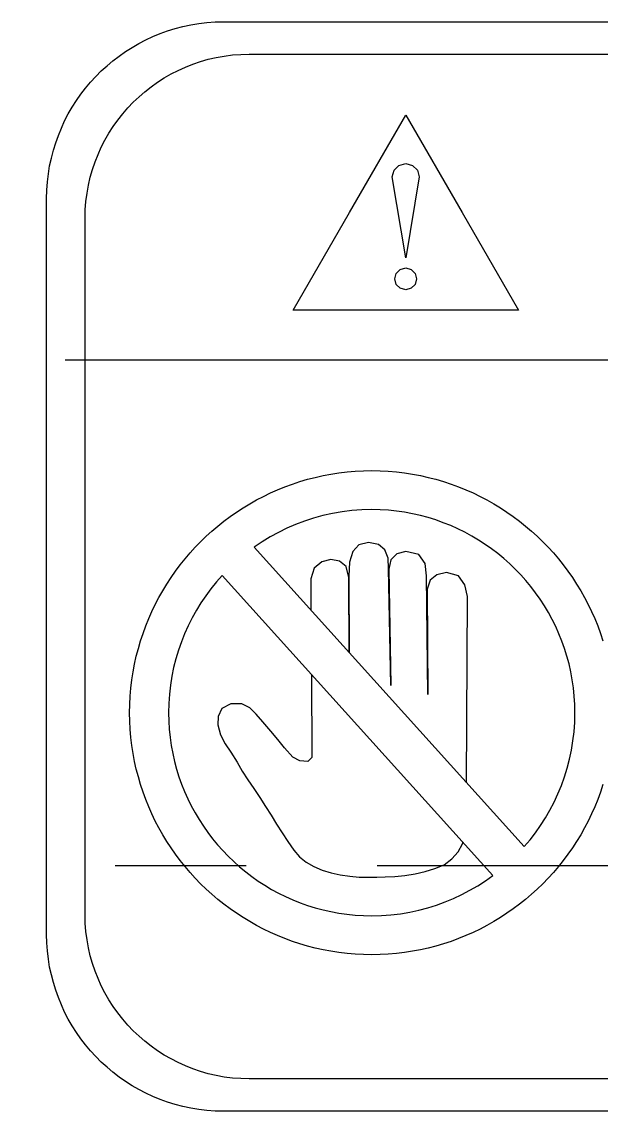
# Model space of a CAD drawing. Extents: x 21279 to 21873, y -1659 to -1239.
# Drawn here: x 21374.6 to 21382.34, y -1500.89 to -1486.32 of the extents above; entities that cross this region are included whole.
import ezdxf

# ---------------------------------------------------------------- set-up
doc = ezdxf.new("R2010")
doc.units = 0
doc.header["$LTSCALE"] = 7
doc.header["$MEASUREMENT"] = 0
doc.linetypes.add('CENTER', pattern=[2, 1.25, -0.25, 0.25, -0.25])
doc.layers.add('CL', color=1, linetype='CENTER')
doc.layers.add('D', color=2, linetype='CONTINUOUS')

msp = doc.modelspace()

# ---------------------------------------------------------------- linework, layer by layer
at = {"layer": 'CL'}
msp.add_line((21309.346, -1497.604), (21619.661, -1497.604), dxfattribs=at)
at = {"layer": 'D', "color": 1, "linetype": 'Continuous'}
for p, q in [((21376.546, -1486.441), (21376.647, -1486.41)), ((21376.647, -1486.41), (21376.75, -1486.383)), ((21376.75, -1486.383), (21376.855, -1486.361)), ((21376.855, -1486.361), (21376.962, -1486.343)), ((21376.962, -1486.343), (21377.07, -1486.331)), ((21377.07, -1486.331), (21377.179, -1486.323)), ((21377.179, -1486.323), (21377.29, -1486.32)), ((21377.29, -1486.32), (21389.889, -1486.32)), ((21376.161, -1486.61), (21376.254, -1486.561)), ((21376.254, -1486.561), (21376.349, -1486.517)), ((21376.349, -1486.517), (21376.446, -1486.477)), ((21376.446, -1486.477), (21376.546, -1486.441)), ((21375.983, -1486.718), (21376.071, -1486.662)), ((21376.071, -1486.662), (21376.161, -1486.61)), ((21375.736, -1486.908), (21375.815, -1486.841)), ((21375.815, -1486.841), (21375.897, -1486.778)), ((21375.897, -1486.778), (21375.983, -1486.718)), ((21376.883, -1486.886), (21376.985, -1486.852)), ((21376.985, -1486.852), (21377.088, -1486.822)), ((21377.088, -1486.822), (21377.194, -1486.797)), ((21377.194, -1486.797), (21377.302, -1486.778)), ((21377.302, -1486.778), (21377.411, -1486.764)), ((21377.411, -1486.764), (21377.522, -1486.756)), ((21377.522, -1486.756), (21377.635, -1486.753)), ((21377.635, -1486.753), (21389.544, -1486.753)), ((21375.586, -1487.051), (21375.659, -1486.978)), ((21375.659, -1486.978), (21375.736, -1486.908)), ((21376.592, -1487.018), (21376.686, -1486.97)), ((21376.686, -1486.97), (21376.783, -1486.926)), ((21376.783, -1486.926), (21376.883, -1486.886)), ((21375.449, -1487.207), (21375.515, -1487.128)), ((21375.515, -1487.128), (21375.586, -1487.051)), ((21376.325, -1487.19), (21376.411, -1487.128)), ((21376.411, -1487.128), (21376.5, -1487.071)), ((21376.5, -1487.071), (21376.592, -1487.018)), ((21375.326, -1487.375), (21375.385, -1487.29)), ((21375.385, -1487.29), (21375.449, -1487.207)), ((21376.163, -1487.324), (21376.242, -1487.255)), ((21376.242, -1487.255), (21376.325, -1487.19)), ((21375.27, -1487.463), (21375.326, -1487.375)), ((21376.014, -1487.473), (21376.086, -1487.397)), ((21376.086, -1487.397), (21376.163, -1487.324)), ((21375.169, -1487.646), (21375.217, -1487.553)), ((21375.217, -1487.553), (21375.27, -1487.463)), ((21375.879, -1487.635), (21375.945, -1487.553)), ((21375.945, -1487.553), (21376.014, -1487.473)), ((21378.975, -1488.871), (21379.728, -1487.567)), ((21379.728, -1487.567), (21380.481, -1488.871)), ((21375.125, -1487.741), (21375.169, -1487.646)), ((21375.761, -1487.81), (21375.818, -1487.721)), ((21375.818, -1487.721), (21375.879, -1487.635)), ((21375.049, -1487.938), (21375.085, -1487.839)), ((21375.085, -1487.839), (21375.125, -1487.741)), ((21375.708, -1487.902), (21375.761, -1487.81)), ((21375.018, -1488.039), (21375.049, -1487.938)), ((21375.615, -1488.094), (21375.659, -1487.997)), ((21375.659, -1487.997), (21375.708, -1487.902)), ((21374.968, -1488.248), (21374.991, -1488.143)), ((21374.991, -1488.143), (21375.018, -1488.039)), ((21375.576, -1488.193), (21375.615, -1488.094)), ((21374.951, -1488.354), (21374.968, -1488.248)), ((21375.512, -1488.399), (21375.541, -1488.295)), ((21375.541, -1488.295), (21375.576, -1488.193)), ((21379.548, -1488.395), (21379.573, -1488.304)), ((21379.573, -1488.304), (21379.637, -1488.24)), ((21379.637, -1488.24), (21379.728, -1488.215)), ((21379.728, -1488.215), (21379.819, -1488.24)), ((21379.819, -1488.24), (21379.884, -1488.304)), ((21379.884, -1488.304), (21379.908, -1488.395)), ((21374.938, -1488.462), (21374.951, -1488.354)), ((21375.487, -1488.505), (21375.512, -1488.399)), ((21379.728, -1489.476), (21379.548, -1488.395)), ((21379.908, -1488.395), (21379.728, -1489.476)), ((21374.928, -1488.683), (21374.931, -1488.572)), ((21374.931, -1488.572), (21374.938, -1488.462)), ((21375.468, -1488.612), (21375.487, -1488.505)), ((21374.928, -1498.525), (21374.928, -1488.683)), ((21375.445, -1488.833), (21375.454, -1488.722)), ((21375.454, -1488.722), (21375.468, -1488.612)), ((21375.442, -1488.945), (21375.445, -1488.833)), ((21378.222, -1490.175), (21378.975, -1488.871)), ((21380.481, -1488.871), (21381.234, -1490.175)), ((21375.442, -1498.263), (21375.442, -1488.945)), ((21379.654, -1489.631), (21379.728, -1489.611)), ((21379.728, -1489.611), (21379.802, -1489.631)), ((21379.582, -1489.758), (21379.602, -1489.684)), ((21379.602, -1489.831), (21379.582, -1489.758)), ((21379.602, -1489.684), (21379.654, -1489.631)), ((21379.802, -1489.631), (21379.854, -1489.684)), ((21379.854, -1489.684), (21379.874, -1489.758)), ((21379.874, -1489.758), (21379.854, -1489.831)), ((21379.654, -1489.884), (21379.602, -1489.831)), ((21379.728, -1489.904), (21379.654, -1489.884)), ((21379.802, -1489.884), (21379.728, -1489.904)), ((21379.854, -1489.831), (21379.802, -1489.884)), ((21379.728, -1490.175), (21378.222, -1490.175)), ((21381.234, -1490.175), (21379.728, -1490.175)), ((21375.178, -1490.842), (21391.982, -1490.842)), ((21378.519, -1492.412), (21378.623, -1492.388)), ((21378.623, -1492.388), (21378.729, -1492.369)), ((21378.729, -1492.369), (21378.836, -1492.352)), ((21378.836, -1492.352), (21378.944, -1492.339)), ((21378.944, -1492.339), (21379.053, -1492.33)), ((21379.053, -1492.33), (21379.163, -1492.324)), ((21379.163, -1492.324), (21379.274, -1492.322)), ((21379.274, -1492.322), (21379.385, -1492.324)), ((21379.385, -1492.324), (21379.495, -1492.33)), ((21379.495, -1492.33), (21379.604, -1492.339)), ((21379.604, -1492.339), (21379.712, -1492.352)), ((21379.712, -1492.352), (21379.819, -1492.369)), ((21379.819, -1492.369), (21379.925, -1492.388)), ((21379.925, -1492.388), (21380.029, -1492.412)), ((21378.114, -1492.538), (21378.213, -1492.502)), ((21378.213, -1492.502), (21378.313, -1492.468)), ((21378.313, -1492.468), (21378.415, -1492.438)), ((21378.415, -1492.438), (21378.519, -1492.412)), ((21380.029, -1492.412), (21380.133, -1492.438)), ((21380.133, -1492.438), (21380.235, -1492.468)), ((21380.235, -1492.468), (21380.335, -1492.502)), ((21380.335, -1492.502), (21380.434, -1492.538)), ((21377.733, -1492.714), (21377.826, -1492.666)), ((21377.826, -1492.666), (21377.92, -1492.62)), ((21377.92, -1492.62), (21378.016, -1492.577)), ((21378.016, -1492.577), (21378.114, -1492.538)), ((21380.434, -1492.538), (21380.532, -1492.577)), ((21380.532, -1492.577), (21380.628, -1492.62)), ((21380.628, -1492.62), (21380.722, -1492.666)), ((21380.722, -1492.666), (21380.814, -1492.714)), ((21377.467, -1492.876), (21377.554, -1492.82)), ((21377.554, -1492.82), (21377.643, -1492.765)), ((21377.643, -1492.765), (21377.733, -1492.714)), ((21380.814, -1492.714), (21380.905, -1492.765)), ((21380.905, -1492.765), (21380.994, -1492.82)), ((21380.994, -1492.82), (21381.081, -1492.876)), ((21377.298, -1492.998), (21377.382, -1492.936)), ((21377.382, -1492.936), (21377.467, -1492.876)), ((21378.497, -1492.956), (21378.375, -1492.996)), ((21378.621, -1492.922), (21378.497, -1492.956)), ((21378.748, -1492.894), (21378.621, -1492.922)), ((21378.877, -1492.872), (21378.748, -1492.894)), ((21379.007, -1492.856), (21378.877, -1492.872)), ((21379.14, -1492.846), (21379.007, -1492.856)), ((21379.274, -1492.843), (21379.14, -1492.846)), ((21379.386, -1492.845), (21379.274, -1492.843)), ((21379.496, -1492.852), (21379.386, -1492.845)), ((21379.606, -1492.863), (21379.496, -1492.852)), ((21379.714, -1492.879), (21379.606, -1492.863)), ((21379.82, -1492.898), (21379.714, -1492.879)), ((21379.925, -1492.922), (21379.82, -1492.898)), ((21380.029, -1492.95), (21379.925, -1492.922)), ((21380.131, -1492.982), (21380.029, -1492.95)), ((21381.081, -1492.876), (21381.166, -1492.936)), ((21381.166, -1492.936), (21381.25, -1492.998)), ((21377.138, -1493.13), (21377.217, -1493.063)), ((21377.217, -1493.063), (21377.298, -1492.998)), ((21378.14, -1493.092), (21378.026, -1493.148)), ((21378.256, -1493.041), (21378.14, -1493.092)), ((21378.375, -1492.996), (21378.256, -1493.041)), ((21380.231, -1493.018), (21380.131, -1492.982)), ((21380.33, -1493.057), (21380.231, -1493.018)), ((21380.426, -1493.1), (21380.33, -1493.057)), ((21380.52, -1493.147), (21380.426, -1493.1)), ((21381.25, -1492.998), (21381.331, -1493.063)), ((21381.331, -1493.063), (21381.409, -1493.13)), ((21376.987, -1493.272), (21377.062, -1493.2)), ((21377.062, -1493.2), (21377.138, -1493.13)), ((21377.915, -1493.209), (21377.808, -1493.274)), ((21378.026, -1493.148), (21377.915, -1493.209)), ((21380.613, -1493.197), (21380.52, -1493.147)), ((21380.703, -1493.251), (21380.613, -1493.197)), ((21380.791, -1493.308), (21380.703, -1493.251)), ((21381.409, -1493.13), (21381.486, -1493.2)), ((21381.486, -1493.2), (21381.561, -1493.272)), ((21376.846, -1493.423), (21376.915, -1493.347)), ((21376.915, -1493.347), (21376.987, -1493.272)), ((21377.808, -1493.274), (21377.703, -1493.345)), ((21377.703, -1493.345), (21381.313, -1497.349)), ((21379.02, -1493.405), (21378.977, -1493.546)), ((21379.102, -1493.316), (21379.02, -1493.405)), ((21379.232, -1493.284), (21379.102, -1493.316)), ((21379.365, -1493.308), (21379.232, -1493.284)), ((21379.451, -1493.381), (21379.365, -1493.308)), ((21379.495, -1493.492), (21379.451, -1493.381)), ((21379.731, -1493.405), (21379.608, -1493.436)), ((21379.902, -1493.444), (21379.731, -1493.405)), ((21380.876, -1493.368), (21380.791, -1493.308)), ((21380.959, -1493.432), (21380.876, -1493.368)), ((21381.561, -1493.272), (21381.633, -1493.347)), ((21381.633, -1493.347), (21381.702, -1493.423)), ((21376.713, -1493.583), (21376.778, -1493.502)), ((21376.778, -1493.502), (21376.846, -1493.423)), ((21378.605, -1493.541), (21378.503, -1493.627)), ((21378.726, -1493.512), (21378.605, -1493.541)), ((21378.841, -1493.533), (21378.726, -1493.512)), ((21378.931, -1493.606), (21378.841, -1493.533)), ((21378.977, -1493.546), (21378.968, -1493.733)), ((21379.498, -1493.631), (21379.495, -1493.492)), ((21379.53, -1493.515), (21379.504, -1493.641)), ((21379.608, -1493.436), (21379.53, -1493.515)), ((21379.989, -1493.562), (21379.902, -1493.444)), ((21381.04, -1493.498), (21380.959, -1493.432)), ((21381.118, -1493.568), (21381.04, -1493.498)), ((21381.702, -1493.423), (21381.77, -1493.502)), ((21381.77, -1493.502), (21381.835, -1493.583)), ((21376.592, -1493.752), (21376.651, -1493.666)), ((21376.651, -1493.666), (21376.713, -1493.583)), ((21378.503, -1493.627), (21378.46, -1493.77)), ((21378.97, -1493.749), (21378.931, -1493.606)), ((21379.53, -1495.193), (21379.498, -1493.631)), ((21379.504, -1493.641), (21379.53, -1495.193)), ((21380.006, -1493.727), (21379.989, -1493.562)), ((21380.273, -1493.686), (21380.142, -1493.714)), ((21380.432, -1493.73), (21380.273, -1493.686)), ((21381.193, -1493.64), (21381.118, -1493.568)), ((21381.265, -1493.715), (21381.193, -1493.64)), ((21381.835, -1493.583), (21381.897, -1493.666)), ((21381.897, -1493.666), (21381.956, -1493.752)), ((21376.481, -1493.928), (21376.535, -1493.839)), ((21376.535, -1493.839), (21376.592, -1493.752)), ((21377.198, -1493.81), (21377.125, -1493.901)), ((21377.275, -1493.723), (21377.198, -1493.81)), ((21380.892, -1497.737), (21377.275, -1493.723)), ((21378.46, -1493.77), (21378.462, -1494.187)), ((21378.968, -1493.733), (21378.972, -1494.753)), ((21378.973, -1494.753), (21378.97, -1493.749)), ((21380.026, -1495.314), (21380.006, -1493.727)), ((21380.057, -1493.786), (21380.017, -1493.906)), ((21380.142, -1493.714), (21380.057, -1493.786)), ((21380.52, -1493.85), (21380.432, -1493.73)), ((21381.335, -1493.793), (21381.265, -1493.715)), ((21381.401, -1493.873), (21381.335, -1493.793)), ((21381.956, -1493.752), (21382.013, -1493.839)), ((21382.013, -1493.839), (21382.067, -1493.928)), ((21376.429, -1494.018), (21376.481, -1493.928)), ((21377.125, -1493.901), (21377.056, -1493.994)), ((21380.017, -1493.906), (21380.026, -1495.314)), ((21380.555, -1494.005), (21380.52, -1493.85)), ((21381.465, -1493.957), (21381.401, -1493.873)), ((21381.525, -1494.042), (21381.465, -1493.957)), ((21382.067, -1493.928), (21382.119, -1494.018)), ((21376.335, -1494.205), (21376.381, -1494.111)), ((21376.381, -1494.111), (21376.429, -1494.018)), ((21376.991, -1494.091), (21376.93, -1494.19)), ((21377.056, -1493.994), (21376.991, -1494.091)), ((21380.542, -1496.495), (21380.555, -1494.005)), ((21381.582, -1494.13), (21381.525, -1494.042)), ((21381.636, -1494.22), (21381.582, -1494.13)), ((21382.119, -1494.018), (21382.167, -1494.111)), ((21382.167, -1494.111), (21382.213, -1494.205)), ((21376.293, -1494.301), (21376.335, -1494.205)), ((21376.93, -1494.19), (21376.873, -1494.292)), ((21381.686, -1494.312), (21381.636, -1494.22)), ((21382.213, -1494.205), (21382.255, -1494.301)), ((21376.217, -1494.498), (21376.253, -1494.399)), ((21376.253, -1494.399), (21376.293, -1494.301)), ((21376.82, -1494.396), (21376.772, -1494.503)), ((21376.873, -1494.292), (21376.82, -1494.396)), ((21381.733, -1494.407), (21381.686, -1494.312)), ((21381.776, -1494.503), (21381.733, -1494.407)), ((21382.255, -1494.301), (21382.295, -1494.399)), ((21382.295, -1494.399), (21382.331, -1494.498)), ((21376.184, -1494.598), (21376.217, -1494.498)), ((21376.772, -1494.503), (21376.729, -1494.613)), ((21381.815, -1494.602), (21381.776, -1494.503)), ((21382.331, -1494.498), (21382.364, -1494.598)), ((21376.127, -1494.803), (21376.154, -1494.7)), ((21376.154, -1494.7), (21376.184, -1494.598)), ((21376.729, -1494.613), (21376.69, -1494.724)), ((21381.851, -1494.702), (21381.815, -1494.602)), ((21381.883, -1494.804), (21381.851, -1494.702)), ((21376.104, -1494.908), (21376.127, -1494.803)), ((21376.656, -1494.838), (21376.626, -1494.954)), ((21376.69, -1494.724), (21376.656, -1494.838)), ((21381.911, -1494.907), (21381.883, -1494.804)), ((21376.084, -1495.014), (21376.104, -1494.908)), ((21376.626, -1494.954), (21376.602, -1495.072)), ((21381.934, -1495.013), (21381.911, -1494.907)), ((21376.054, -1495.229), (21376.067, -1495.121)), ((21376.067, -1495.121), (21376.084, -1495.014)), ((21376.602, -1495.072), (21376.583, -1495.191)), ((21378.467, -1495.046), (21378.472, -1496.159)), ((21381.954, -1495.119), (21381.934, -1495.013)), ((21381.97, -1495.227), (21381.954, -1495.119)), ((21376.045, -1495.338), (21376.054, -1495.229)), ((21376.583, -1495.191), (21376.569, -1495.312)), ((21381.981, -1495.337), (21381.97, -1495.227)), ((21376.038, -1495.559), (21376.04, -1495.448)), ((21376.04, -1495.448), (21376.045, -1495.338)), ((21376.561, -1495.435), (21376.558, -1495.559)), ((21376.569, -1495.312), (21376.561, -1495.435)), ((21377.39, -1495.441), (21377.271, -1495.504)), ((21377.537, -1495.441), (21377.39, -1495.441)), ((21377.643, -1495.494), (21377.537, -1495.441)), ((21381.988, -1495.447), (21381.981, -1495.337)), ((21381.99, -1495.559), (21381.988, -1495.447)), ((21376.04, -1495.67), (21376.038, -1495.559)), ((21376.558, -1495.559), (21376.56, -1495.671)), ((21377.271, -1495.504), (21377.22, -1495.609)), ((21377.729, -1495.58), (21377.643, -1495.494)), ((21377.819, -1495.682), (21377.729, -1495.58)), ((21381.987, -1495.687), (21381.99, -1495.559)), ((21376.045, -1495.78), (21376.04, -1495.67)), ((21376.56, -1495.671), (21376.567, -1495.781)), ((21377.22, -1495.609), (21377.216, -1495.723)), ((21377.216, -1495.723), (21377.251, -1495.853)), ((21377.927, -1495.804), (21377.819, -1495.682)), ((21381.978, -1495.813), (21381.987, -1495.687)), ((21376.054, -1495.889), (21376.045, -1495.78)), ((21376.567, -1495.781), (21376.578, -1495.89)), ((21377.251, -1495.853), (21377.316, -1495.974)), ((21378.017, -1495.917), (21377.927, -1495.804)), ((21381.963, -1495.937), (21381.978, -1495.813)), ((21376.067, -1495.997), (21376.054, -1495.889)), ((21376.084, -1496.104), (21376.067, -1495.997)), ((21376.578, -1495.89), (21376.594, -1495.998)), ((21376.594, -1495.998), (21376.614, -1496.105)), ((21377.316, -1495.974), (21377.392, -1496.086)), ((21378.108, -1496.029), (21378.017, -1495.917)), ((21378.218, -1496.152), (21378.108, -1496.029)), ((21381.943, -1496.06), (21381.963, -1495.937)), ((21376.104, -1496.21), (21376.084, -1496.104)), ((21376.614, -1496.105), (21376.637, -1496.21)), ((21377.392, -1496.086), (21377.476, -1496.22)), ((21378.312, -1496.202), (21378.218, -1496.152)), ((21378.472, -1496.159), (21378.42, -1496.211)), ((21381.918, -1496.181), (21381.943, -1496.06)), ((21376.127, -1496.314), (21376.104, -1496.21)), ((21376.154, -1496.418), (21376.127, -1496.314)), ((21376.637, -1496.21), (21376.665, -1496.314)), ((21376.665, -1496.314), (21376.697, -1496.416)), ((21377.476, -1496.22), (21377.542, -1496.34)), ((21378.42, -1496.211), (21378.312, -1496.202)), ((21381.85, -1496.417), (21381.887, -1496.3)), ((21381.887, -1496.3), (21381.918, -1496.181)), ((21376.184, -1496.519), (21376.154, -1496.418)), ((21376.697, -1496.416), (21376.733, -1496.516)), ((21377.542, -1496.34), (21377.616, -1496.456)), ((21377.616, -1496.456), (21377.7, -1496.574)), ((21381.809, -1496.532), (21381.85, -1496.417)), ((21376.217, -1496.62), (21376.184, -1496.519)), ((21376.733, -1496.516), (21376.772, -1496.614)), ((21377.7, -1496.574), (21377.779, -1496.692)), ((21381.763, -1496.644), (21381.809, -1496.532)), ((21382.364, -1496.519), (21382.331, -1496.62)), ((21376.253, -1496.719), (21376.217, -1496.62)), ((21376.293, -1496.817), (21376.253, -1496.719)), ((21376.772, -1496.614), (21376.815, -1496.711)), ((21376.815, -1496.711), (21376.862, -1496.805)), ((21377.779, -1496.692), (21377.855, -1496.811)), ((21381.656, -1496.86), (21381.712, -1496.753)), ((21381.712, -1496.753), (21381.763, -1496.644)), ((21382.295, -1496.719), (21382.255, -1496.817)), ((21382.331, -1496.62), (21382.295, -1496.719)), ((21376.335, -1496.913), (21376.293, -1496.817)), ((21376.862, -1496.805), (21376.912, -1496.898)), ((21376.912, -1496.898), (21376.966, -1496.988)), ((21377.855, -1496.811), (21377.929, -1496.93)), ((21381.596, -1496.964), (21381.656, -1496.86)), ((21382.255, -1496.817), (21382.213, -1496.913)), ((21376.381, -1497.007), (21376.335, -1496.913)), ((21376.429, -1497.099), (21376.381, -1497.007)), ((21376.966, -1496.988), (21377.023, -1497.076)), ((21377.929, -1496.93), (21378.003, -1497.048)), ((21378.003, -1497.048), (21378.077, -1497.165)), ((21381.532, -1497.065), (21381.596, -1496.964)), ((21382.167, -1497.007), (21382.119, -1497.099)), ((21382.213, -1496.913), (21382.167, -1497.007)), ((21376.481, -1497.19), (21376.429, -1497.099)), ((21376.535, -1497.279), (21376.481, -1497.19)), ((21377.023, -1497.076), (21377.083, -1497.161)), ((21377.083, -1497.161), (21377.147, -1497.244)), ((21378.077, -1497.165), (21378.153, -1497.282)), ((21381.39, -1497.258), (21381.463, -1497.163)), ((21381.463, -1497.163), (21381.532, -1497.065)), ((21382.067, -1497.19), (21382.013, -1497.279)), ((21382.119, -1497.099), (21382.067, -1497.19)), ((21376.592, -1497.366), (21376.535, -1497.279)), ((21377.147, -1497.244), (21377.213, -1497.325)), ((21377.213, -1497.325), (21377.283, -1497.403)), ((21378.153, -1497.282), (21378.232, -1497.397)), ((21380.429, -1497.421), (21380.488, -1497.312)), ((21380.488, -1497.312), (21380.493, -1497.294)), ((21381.313, -1497.349), (21381.39, -1497.258)), ((21382.013, -1497.279), (21381.956, -1497.366)), ((21376.651, -1497.451), (21376.592, -1497.366)), ((21376.713, -1497.534), (21376.651, -1497.451)), ((21377.283, -1497.403), (21377.355, -1497.478)), ((21377.355, -1497.478), (21377.43, -1497.55)), ((21378.232, -1497.397), (21378.307, -1497.484)), ((21378.307, -1497.484), (21378.397, -1497.557)), ((21380.346, -1497.514), (21380.429, -1497.421)), ((21381.897, -1497.451), (21381.835, -1497.534)), ((21381.956, -1497.366), (21381.897, -1497.451)), ((21376.778, -1497.615), (21376.713, -1497.534)), ((21376.846, -1497.694), (21376.778, -1497.615)), ((21377.43, -1497.55), (21377.508, -1497.62)), ((21377.508, -1497.62), (21377.589, -1497.686)), ((21378.397, -1497.557), (21378.499, -1497.617)), ((21378.499, -1497.617), (21378.611, -1497.664)), ((21380.118, -1497.643), (21380.241, -1497.594)), ((21380.241, -1497.594), (21380.346, -1497.514)), ((21381.77, -1497.615), (21381.702, -1497.694)), ((21381.835, -1497.534), (21381.77, -1497.615)), ((21376.915, -1497.771), (21376.846, -1497.694)), ((21376.987, -1497.846), (21376.915, -1497.771)), ((21377.589, -1497.686), (21377.672, -1497.75)), ((21377.672, -1497.75), (21377.757, -1497.81)), ((21378.611, -1497.664), (21378.73, -1497.701)), ((21378.73, -1497.701), (21378.854, -1497.728)), ((21378.854, -1497.728), (21378.98, -1497.746)), ((21378.98, -1497.746), (21379.105, -1497.756)), ((21379.105, -1497.756), (21379.227, -1497.76)), ((21379.227, -1497.76), (21379.343, -1497.759)), ((21379.343, -1497.759), (21379.452, -1497.753)), ((21379.452, -1497.753), (21379.583, -1497.749)), ((21379.583, -1497.749), (21379.718, -1497.735)), ((21379.718, -1497.735), (21379.854, -1497.713)), ((21379.854, -1497.713), (21379.988, -1497.682)), ((21379.988, -1497.682), (21380.118, -1497.643)), ((21380.794, -1497.807), (21380.892, -1497.737)), ((21381.633, -1497.771), (21381.561, -1497.846)), ((21381.702, -1497.694), (21381.633, -1497.771)), ((21377.062, -1497.918), (21376.987, -1497.846)), ((21377.138, -1497.987), (21377.062, -1497.918)), ((21377.757, -1497.81), (21377.845, -1497.867)), ((21377.845, -1497.867), (21377.935, -1497.921)), ((21377.935, -1497.921), (21378.028, -1497.971)), ((21380.587, -1497.934), (21380.692, -1497.873)), ((21380.692, -1497.873), (21380.794, -1497.807)), ((21381.486, -1497.918), (21381.409, -1497.987)), ((21381.561, -1497.846), (21381.486, -1497.918)), ((21377.217, -1498.055), (21377.138, -1497.987)), ((21377.298, -1498.119), (21377.217, -1498.055)), ((21378.028, -1497.971), (21378.122, -1498.018)), ((21378.122, -1498.018), (21378.218, -1498.061)), ((21378.218, -1498.061), (21378.317, -1498.1)), ((21380.256, -1498.09), (21380.369, -1498.043)), ((21380.369, -1498.043), (21380.48, -1497.991)), ((21380.48, -1497.991), (21380.587, -1497.934)), ((21381.331, -1498.055), (21381.25, -1498.119)), ((21381.409, -1497.987), (21381.331, -1498.055)), ((21377.382, -1498.182), (21377.298, -1498.119)), ((21377.467, -1498.241), (21377.382, -1498.182)), ((21378.317, -1498.1), (21378.417, -1498.136)), ((21378.417, -1498.136), (21378.519, -1498.168)), ((21378.519, -1498.168), (21378.623, -1498.196)), ((21378.623, -1498.196), (21378.728, -1498.219)), ((21379.781, -1498.227), (21379.903, -1498.201)), ((21379.903, -1498.201), (21380.023, -1498.169)), ((21380.023, -1498.169), (21380.141, -1498.132)), ((21380.141, -1498.132), (21380.256, -1498.09)), ((21381.166, -1498.182), (21381.081, -1498.241)), ((21381.25, -1498.119), (21381.166, -1498.182)), ((21375.445, -1498.375), (21375.442, -1498.263)), ((21377.554, -1498.298), (21377.467, -1498.241)), ((21377.643, -1498.352), (21377.554, -1498.298)), ((21377.733, -1498.404), (21377.643, -1498.352)), ((21378.728, -1498.219), (21378.834, -1498.239)), ((21378.834, -1498.239), (21378.942, -1498.254)), ((21378.942, -1498.254), (21379.052, -1498.266)), ((21379.052, -1498.266), (21379.162, -1498.272)), ((21379.162, -1498.272), (21379.274, -1498.275)), ((21379.274, -1498.275), (21379.403, -1498.272)), ((21379.403, -1498.272), (21379.531, -1498.263)), ((21379.531, -1498.263), (21379.657, -1498.248)), ((21379.657, -1498.248), (21379.781, -1498.227)), ((21380.905, -1498.352), (21380.814, -1498.404)), ((21380.994, -1498.298), (21380.905, -1498.352)), ((21381.081, -1498.241), (21380.994, -1498.298)), ((21375.454, -1498.486), (21375.445, -1498.375)), ((21375.468, -1498.595), (21375.454, -1498.486)), ((21377.826, -1498.452), (21377.733, -1498.404)), ((21377.92, -1498.498), (21377.826, -1498.452)), ((21378.016, -1498.54), (21377.92, -1498.498)), ((21380.628, -1498.498), (21380.532, -1498.54)), ((21380.722, -1498.452), (21380.628, -1498.498)), ((21380.814, -1498.404), (21380.722, -1498.452)), ((21374.931, -1498.636), (21374.928, -1498.525)), ((21374.938, -1498.745), (21374.931, -1498.636)), ((21375.487, -1498.703), (21375.468, -1498.595)), ((21378.114, -1498.58), (21378.016, -1498.54)), ((21378.213, -1498.616), (21378.114, -1498.58)), ((21378.313, -1498.649), (21378.213, -1498.616)), ((21378.415, -1498.679), (21378.313, -1498.649)), ((21380.235, -1498.649), (21380.133, -1498.679)), ((21380.335, -1498.616), (21380.235, -1498.649)), ((21380.434, -1498.58), (21380.335, -1498.616)), ((21380.532, -1498.54), (21380.434, -1498.58)), ((21374.951, -1498.854), (21374.938, -1498.745)), ((21375.512, -1498.809), (21375.487, -1498.703)), ((21378.519, -1498.706), (21378.415, -1498.679)), ((21378.623, -1498.729), (21378.519, -1498.706)), ((21378.729, -1498.749), (21378.623, -1498.729)), ((21378.836, -1498.766), (21378.729, -1498.749)), ((21378.944, -1498.778), (21378.836, -1498.766)), ((21379.053, -1498.788), (21378.944, -1498.778)), ((21379.163, -1498.793), (21379.053, -1498.788)), ((21379.274, -1498.795), (21379.163, -1498.793)), ((21379.385, -1498.793), (21379.274, -1498.795)), ((21379.495, -1498.788), (21379.385, -1498.793)), ((21379.604, -1498.778), (21379.495, -1498.788)), ((21379.712, -1498.766), (21379.604, -1498.778)), ((21379.819, -1498.749), (21379.712, -1498.766)), ((21379.925, -1498.729), (21379.819, -1498.749)), ((21380.029, -1498.706), (21379.925, -1498.729)), ((21380.133, -1498.679), (21380.029, -1498.706)), ((21374.968, -1498.96), (21374.951, -1498.854)), ((21375.541, -1498.913), (21375.512, -1498.809)), ((21375.576, -1499.014), (21375.541, -1498.913)), ((21374.991, -1499.065), (21374.968, -1498.96)), ((21375.018, -1499.168), (21374.991, -1499.065)), ((21375.615, -1499.114), (21375.576, -1499.014)), ((21375.049, -1499.27), (21375.018, -1499.168)), ((21375.659, -1499.211), (21375.615, -1499.114)), ((21375.708, -1499.305), (21375.659, -1499.211)), ((21375.085, -1499.369), (21375.049, -1499.27)), ((21375.125, -1499.467), (21375.085, -1499.369)), ((21375.761, -1499.397), (21375.708, -1499.305)), ((21375.169, -1499.562), (21375.125, -1499.467)), ((21375.818, -1499.486), (21375.761, -1499.397)), ((21375.879, -1499.572), (21375.818, -1499.486)), ((21375.217, -1499.655), (21375.169, -1499.562)), ((21375.27, -1499.745), (21375.217, -1499.655)), ((21375.945, -1499.655), (21375.879, -1499.572)), ((21376.014, -1499.735), (21375.945, -1499.655)), ((21375.326, -1499.833), (21375.27, -1499.745)), ((21376.086, -1499.811), (21376.014, -1499.735)), ((21376.163, -1499.884), (21376.086, -1499.811)), ((21375.385, -1499.918), (21375.326, -1499.833)), ((21375.449, -1500), (21375.385, -1499.918)), ((21376.242, -1499.953), (21376.163, -1499.884)), ((21376.325, -1500.018), (21376.242, -1499.953)), ((21375.515, -1500.08), (21375.449, -1500)), ((21375.586, -1500.156), (21375.515, -1500.08)), ((21376.411, -1500.079), (21376.325, -1500.018)), ((21376.5, -1500.136), (21376.411, -1500.079)), ((21375.659, -1500.23), (21375.586, -1500.156)), ((21375.736, -1500.3), (21375.659, -1500.23)), ((21376.592, -1500.189), (21376.5, -1500.136)), ((21376.686, -1500.238), (21376.592, -1500.189)), ((21376.783, -1500.282), (21376.686, -1500.238)), ((21375.815, -1500.367), (21375.736, -1500.3)), ((21375.897, -1500.43), (21375.815, -1500.367)), ((21376.883, -1500.321), (21376.783, -1500.282)), ((21376.985, -1500.356), (21376.883, -1500.321)), ((21377.088, -1500.386), (21376.985, -1500.356)), ((21377.194, -1500.41), (21377.088, -1500.386)), ((21375.983, -1500.49), (21375.897, -1500.43)), ((21376.071, -1500.546), (21375.983, -1500.49)), ((21376.161, -1500.598), (21376.071, -1500.546)), ((21377.302, -1500.43), (21377.194, -1500.41)), ((21377.411, -1500.444), (21377.302, -1500.43)), ((21377.522, -1500.452), (21377.411, -1500.444)), ((21377.635, -1500.455), (21377.522, -1500.452)), ((21389.544, -1500.455), (21377.635, -1500.455)), ((21376.254, -1500.646), (21376.161, -1500.598)), ((21376.349, -1500.691), (21376.254, -1500.646)), ((21376.446, -1500.731), (21376.349, -1500.691)), ((21376.546, -1500.766), (21376.446, -1500.731)), ((21376.647, -1500.798), (21376.546, -1500.766)), ((21376.75, -1500.825), (21376.647, -1500.798)), ((21376.855, -1500.847), (21376.75, -1500.825)), ((21376.962, -1500.865), (21376.855, -1500.847)), ((21377.07, -1500.877), (21376.962, -1500.865)), ((21377.179, -1500.885), (21377.07, -1500.877)), ((21377.29, -1500.887), (21377.179, -1500.885)), ((21389.889, -1500.887), (21377.29, -1500.887))]:
    msp.add_line(p, q, dxfattribs=at)

doc.saveas('drawing.dxf')
